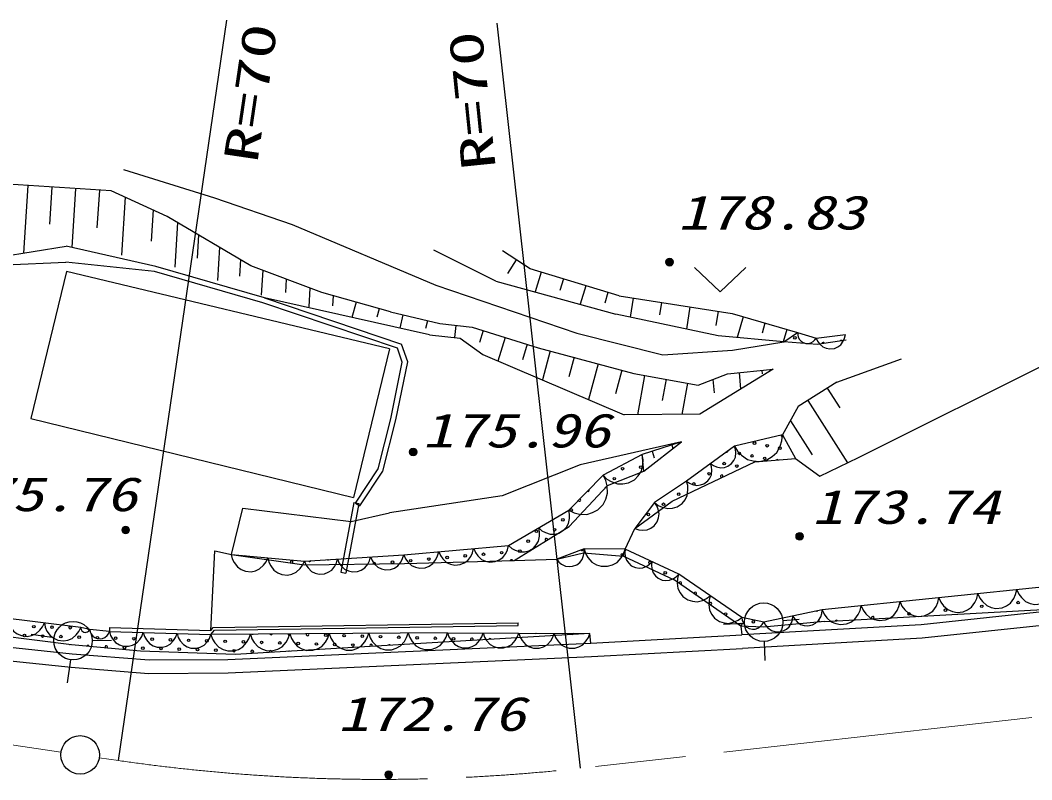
# Model space of a CAD drawing. Units: millimetres, scale not verified. Extents: x 40000 to 680000, y 20000 to 380000.
# Drawn here: x 268741 to 307914, y 247249 to 276648 of the extents above; entities that cross this region are included whole.
import ezdxf
from ezdxf.enums import TextEntityAlignment as Align

# ---------------------------------------------------------------- set-up
doc = ezdxf.new("R2010")
doc.units = ezdxf.units.MM
doc.header["$LTSCALE"] = 1000
doc.linetypes.add('CHAIN', pattern=[18.5, 12, -1.5, 3.5, -1.5])
for name, color, linetype, lineweight in [('M-BGD', 7, 'Continuous', 25), ('M-BGD-HTXT', 7, 'Continuous', 13), ('M-BMK', 2, 'CHAIN', 13)]:
    doc.layers.add(name, color=color, linetype=linetype, lineweight=lineweight)
doc.layers.add('M-BMK-SRVR', color=7, linetype='Continuous')
doc.styles.add('ＭＳ ゴシック', font='')
doc.styles.get('ＭＳ ゴシック').set_extended_font_data('MS Gothic')

# ---------------------------------------------------------------- blocks, each defined once
blk = doc.blocks.new('BUHIN535')
at = {"color": 3, "linetype": 'Continuous', "lineweight": 25}
blk.add_circle((0, 0), 746, dxfattribs=at)
blk = doc.blocks.new('BUHIN531')
at = {"color": 7, "linetype": 'Continuous', "lineweight": 13}
for centre, radius in [((0, 0), 150), ((0, 0), 131), ((0, 0), 112), ((0, 0), 93.8), ((0, 0), 75), ((0, 0), 56.2), ((-1, 0), 37.5), ((0, 0), 18.8)]:
    blk.add_circle(centre, radius, dxfattribs=at)
blk = doc.blocks.new('BUHIN1')
at = {"color": 7, "linetype": 'Continuous', "lineweight": 25}
blk.add_circle((0, 0), 746, dxfattribs=at)
blk = doc.blocks.new('BUHIN3')
at = {"color": 7, "linetype": 'Continuous', "lineweight": 25}
blk.add_lwpolyline([(117, 1101), (-443, -156), (780, -786)], dxfattribs=at)
blk = doc.blocks.new('BUHIN60')
at = {"color": 7, "linetype": 'Continuous', "lineweight": 25}
blk.add_lwpolyline([(-174, 689), (-319, 597), (-433, 480), (-550, 308), (-595, 136), (-605, -39), (-552, -253), (-459, -402), (-338, -532), (-153, -628), (2, -674), (174, -689)], dxfattribs=at)
blk = doc.blocks.new('BUHIN61')
at = {"color": 7, "linetype": 'Continuous', "lineweight": 25}
blk.add_lwpolyline([(-251, 591), (-368, 489), (-453, 369), (-534, 199), (-550, 39), (-536, -119), (-458, -302), (-354, -423), (-228, -523), (-49, -583), (95, -602), (251, -591)], dxfattribs=at)
blk = doc.blocks.new('BUHIN62')
at = {"color": 7, "linetype": 'Continuous', "lineweight": 25}
blk.add_lwpolyline([(-280, 619), (-402, 508), (-489, 380), (-570, 197), (-583, 27), (-564, -139), (-477, -331), (-365, -456), (-229, -559), (-38, -618), (115, -634), (280, -619)], dxfattribs=at)
blk = doc.blocks.new('BUHIN63')
at = {"color": 7, "linetype": 'Continuous', "lineweight": 25}
blk.add_lwpolyline([(-516, 436), (-578, 285), (-601, 132), (-596, -67), (-535, -225), (-446, -366), (-286, -501), (-132, -565), (34, -599), (230, -571), (375, -520), (516, -436)], dxfattribs=at)
blk = doc.blocks.new('BUHIN68')
at = {"color": 7, "linetype": 'Continuous', "lineweight": 25}
blk.add_lwpolyline([(-473, 324), (-512, 191), (-519, 60), (-498, -107), (-433, -236), (-346, -347), (-199, -448), (-64, -489), (79, -503), (243, -462), (361, -407), (473, -324)], dxfattribs=at)
blk = doc.blocks.new('BUHIN71')
at = {"color": 7, "linetype": 'Continuous', "lineweight": 25}
blk.add_lwpolyline([(-151, 696), (-300, 609), (-418, 496), (-541, 327), (-591, 156), (-608, -19), (-561, -235), (-473, -387), (-356, -522), (-174, -624), (-21, -675), (151, -696)], dxfattribs=at)
blk = doc.blocks.new('BUHIN74')
at = {"color": 7, "linetype": 'Continuous', "lineweight": 25}
blk.add_lwpolyline([(-199, 625), (-328, 532), (-426, 418), (-525, 253), (-556, 91), (-556, -71), (-494, -264), (-400, -396), (-281, -510), (-105, -588), (40, -621), (199, -625)], dxfattribs=at)
blk = doc.blocks.new('BUHIN75')
at = {"color": 7, "linetype": 'Continuous', "lineweight": 25}
blk.add_lwpolyline([(-259, 719), (-404, 605), (-514, 469), (-621, 272), (-651, 83), (-644, -106), (-564, -329), (-449, -478), (-306, -605), (-97, -688), (73, -721), (259, -719)], dxfattribs=at)
blk = doc.blocks.new('BUHIN76')
at = {"color": 7, "linetype": 'Continuous', "lineweight": 25}
blk.add_lwpolyline([(-225, 650), (-358, 550), (-458, 428), (-557, 252), (-585, 81), (-581, -88), (-512, -290), (-410, -426), (-282, -542), (-95, -619), (58, -650), (225, -650)], dxfattribs=at)
blk = doc.blocks.new('BUHIN335')
at = {"color": 7, "linetype": 'Continuous', "lineweight": 25}
blk.add_lwpolyline([(56, 568), (-79, 538), (-196, 481), (-332, 383), (-412, 264), (-468, 135), (-486, -41), (-456, -178), (-400, -310), (-287, -433), (-182, -509), (-56, -568)], dxfattribs=at)
blk = doc.blocks.new('BUHIN336')
at = {"color": 7, "linetype": 'Continuous', "lineweight": 25}
blk.add_lwpolyline([(191, 717), (12, 707), (-151, 658), (-346, 561), (-474, 426), (-572, 272), (-632, 50), (-623, -133), (-579, -314), (-459, -496), (-341, -615), (-191, -717)], dxfattribs=at)
blk = doc.blocks.new('BUHIN338')
at = {"color": 7, "linetype": 'Continuous', "lineweight": 25}
blk.add_lwpolyline([(-299, 496), (-391, 390), (-452, 272), (-503, 110), (-496, -35), (-463, -175), (-370, -328), (-263, -422), (-137, -496), (30, -527), (161, -525), (299, -496)], dxfattribs=at)
blk = doc.blocks.new('BUHIN501')
at = {"color": 7, "linetype": 'Continuous', "lineweight": 25}
blk.add_lwpolyline([(-324, 685), (-457, 559), (-551, 414), (-639, 209), (-650, 19), (-625, -166), (-525, -378), (-397, -515), (-244, -626), (-30, -689), (140, -704), (324, -685)], dxfattribs=at)

msp = doc.modelspace()

# ---------------------------------------------------------------- linework, layer by layer
at = {"layer": 'M-BGD'}
for p, q in [((272543, 247994), (276737, 276648)), ((290440, 247697), (287208, 276537)), ((272745, 270865), (276258, 269775)), ((272266, 270045), (267653, 270339)), ((269037, 270251), (268871, 267638)), ((269960, 270192), (269868, 268750)), ((270882, 270133), (270737, 267855)), ((271805, 270074), (271712, 268619)), ((274432, 269057), (272266, 270045)), ((272808, 269798), (272665, 267558)), ((276258, 269775), (279277, 268746)), ((273891, 269304), (273814, 268099)), ((277673, 267147), (274432, 269057)), ((274837, 268818), (274727, 267094)), ((279277, 268746), (284834, 266390)), ((275647, 268341), (275590, 267440)), ((267962, 267491), (270523, 267904)), ((273994, 267118), (270523, 267904)), ((276457, 267863), (276376, 266578)), ((287159, 266554), (284762, 267747)), ((288487, 267026), (287414, 267716)), ((268173, 267175), (270505, 267290)), ((273944, 266925), (270505, 267290)), ((277268, 267386), (277227, 266744)), ((287951, 267371), (287612, 266843)), ((270536, 266925), (269153, 261235)), ((283040, 263935), (270536, 266925)), ((278141, 265714), (273944, 266925)), ((278200, 265905), (273994, 267118)), ((280416, 266106), (277673, 267147)), ((278130, 266974), (278069, 266010)), ((291930, 265979), (288487, 267026)), ((288918, 266895), (288686, 266135)), ((279045, 266627), (279012, 266113)), ((284834, 266390), (290301, 264538)), ((287159, 266554), (291811, 265277)), ((289778, 266633), (289644, 266191)), ((279959, 266279), (279913, 265557)), ((283084, 265356), (280416, 266106)), ((290639, 266372), (290422, 265658)), ((291500, 266110), (291374, 265696)), ((283345, 263949), (278141, 265714)), ((278200, 265905), (283501, 264108)), ((284590, 264472), (278200, 265905)), ((280861, 265981), (280837, 265596)), ((281750, 265731), (281586, 265146)), ((291930, 265979), (296315, 265297)), ((292478, 265894), (292364, 265158)), ((293574, 265723), (293500, 265244)), ((282640, 265481), (282549, 265158)), ((283084, 265356), (284984, 264906)), ((283559, 265243), (283438, 264731)), ((295763, 264430), (291811, 265277)), ((294670, 265552), (294537, 264692)), ((295767, 265382), (295681, 264829)), ((296315, 265297), (298847, 264556)), ((284509, 265018), (284438, 264718)), ((284984, 264906), (286246, 264765)), ((285615, 264836), (285563, 264367)), ((296737, 265173), (296500, 264363)), ((297581, 264927), (297468, 264540)), ((284590, 264472), (285775, 264344)), ((286246, 264765), (288801, 263973)), ((286672, 264633), (286529, 264173)), ((290301, 264538), (293621, 263703)), ((298307, 264199), (295763, 264430)), ((298425, 264680), (298285, 264201)), ((298307, 264199), (298847, 264556)), ((298847, 264556), (299560, 264346)), ((299560, 264346), (300698, 264478)), ((283745, 263425), (283501, 264108)), ((285775, 264344), (286652, 263708)), ((287523, 264369), (287241, 263457)), ((288375, 264105), (288189, 263505)), ((296325, 263881), (298307, 264199)), ((299609, 264100), (298307, 264199)), ((300730, 264270), (299609, 264100)), ((283040, 263935), (281647, 258171)), ((283538, 263410), (283345, 263949)), ((286652, 263708), (292129, 261371)), ((288801, 263973), (292505, 262978)), ((289264, 263849), (288961, 262723)), ((293621, 263703), (296325, 263881)), ((283090, 261219), (283538, 263410)), ((283285, 261175), (283745, 263425)), ((290190, 263600), (289987, 262846)), ((291116, 263351), (290743, 261963)), ((300371, 262642), (302868, 263538)), ((301210, 259722), (308948, 263590)), ((292042, 263103), (291797, 262191)), ((292505, 262978), (294994, 262528)), ((292920, 262903), (292644, 261376)), ((294994, 262528), (296135, 262967)), ((297903, 263137), (295058, 261396)), ((296135, 262967), (297903, 263137)), ((296577, 263009), (296639, 262364)), ((297461, 263095), (297473, 262966)), ((293750, 262753), (293601, 261931)), ((294579, 262603), (294360, 261390)), ((295564, 262747), (295614, 262228)), ((300371, 262642), (298873, 261693)), ((299997, 262405), (300483, 261639)), ((298873, 261693), (298259, 260602)), ((299248, 261930), (300779, 259515)), ((295058, 261396), (292129, 261371)), ((269153, 261235), (281647, 258171)), ((282598, 259280), (283090, 261219)), ((282783, 259198), (283285, 261175)), ((298566, 261147), (299405, 259824)), ((298259, 260602), (296397, 260167)), ((298259, 260602), (298766, 259688)), ((294353, 260332), (290428, 259442)), ((294353, 260332), (292832, 259842)), ((292894, 259199), (294353, 260332)), ((293973, 260209), (294018, 260071)), ((296397, 260167), (294545, 258811)), ((292832, 259842), (291311, 259035)), ((292894, 259199), (292832, 259842)), ((293212, 259964), (293292, 259715)), ((299704, 259001), (301210, 259722)), ((290428, 259442), (287407, 258241)), ((293989, 258036), (297189, 259556)), ((297189, 259556), (298766, 259688)), ((298766, 259688), (299704, 259001)), ((281722, 257957), (282598, 259280)), ((281888, 257847), (282783, 259198)), ((289985, 257683), (291311, 259035)), ((291483, 258640), (292894, 259199)), ((289996, 257053), (291483, 258640)), ((294545, 258811), (293307, 257981)), ((287407, 258241), (283040, 257576)), ((276916, 255971), (277357, 257763)), ((277357, 257763), (281553, 257239)), ((281658, 257975), (281152, 255283)), ((281855, 257938), (281349, 255246)), ((281658, 257975), (281855, 257938)), ((281722, 257957), (281888, 257847)), ((292546, 256969), (293989, 258036)), ((293307, 257981), (292546, 256969)), ((281553, 257239), (283040, 257576)), ((287655, 256312), (289985, 257683)), ((287867, 255736), (289996, 257053)), ((292172, 256173), (292546, 256969)), ((283591, 255958), (287655, 256312)), ((276119, 253022), (276278, 256107)), ((276278, 256107), (276916, 255971)), ((276916, 255971), (279740, 255568)), ((276916, 255971), (279745, 255714)), ((279745, 255714), (283591, 255958)), ((290576, 256190), (289515, 255783)), ((289515, 255783), (290555, 256033)), ((290555, 256033), (292108, 255908)), ((292172, 256173), (290576, 256190)), ((292108, 255908), (294061, 254985)), ((294240, 255208), (292172, 256173)), ((279740, 255568), (283619, 255625)), ((283619, 255625), (287867, 255736)), ((287867, 255736), (289515, 255783)), ((317877, 255702), (299801, 253820)), ((281152, 255283), (281349, 255246)), ((296691, 253535), (294240, 255208)), ((296642, 253193), (294061, 254985)), ((271089, 253143), (265436, 253846)), ((299906, 253374), (310086, 253937)), ((310086, 253937), (303632, 253242)), ((297532, 253348), (296691, 253535)), ((299801, 253820), (297532, 253348)), ((298280, 253414), (298900, 253468)), ((270721, 252467), (265376, 253141)), ((271433, 253068), (271089, 253143)), ((272193, 252986), (271433, 253068)), ((272198, 253136), (272193, 252986)), ((272198, 253136), (276119, 253022)), ((276119, 253022), (276216, 253142)), ((276216, 253142), (288028, 253322)), ((276264, 253043), (288030, 253222)), ((288030, 253222), (288028, 253322)), ((296763, 253302), (295981, 253255)), ((297510, 253159), (296642, 253193)), ((296642, 253193), (296686, 252854)), ((303632, 253242), (296686, 252854)), ((299906, 253374), (297510, 253159)), ((310137, 253419), (303675, 252724)), ((265321, 252704), (270755, 252120)), ((270052, 252744), (269165, 252876)), ((272193, 252986), (276127, 252871)), ((276127, 252871), (276264, 253043)), ((285291, 252939), (276127, 252871)), ((290798, 252914), (277070, 252099)), ((285291, 252939), (290798, 252914)), ((290837, 252536), (290798, 252914)), ((290837, 252536), (296686, 252854)), ((303675, 252724), (296715, 252334)), ((273396, 252225), (270721, 252467)), ((271532, 252644), (272269, 252654)), ((276775, 251904), (290837, 252536)), ((290866, 252017), (296714, 252334)), ((297556, 252606), (297579, 251865)), ((265269, 252187), (270707, 251602)), ((270682, 251892), (270558, 251004)), ((270755, 252120), (273732, 251887)), ((277070, 252099), (273396, 252225)), ((273732, 251887), (276775, 251904)), ((276788, 251384), (290861, 252016)), ((270707, 251602), (273713, 251366)), ((273713, 251366), (276788, 251384))]:
    msp.add_line(p, q, dxfattribs=at)
for points in [[(298847, 264556), (298849, 264467), (298871, 264384), (298918, 264285), (298984, 264220), (299060, 264168), (299170, 264136), (299262, 264138), (299353, 264157), (299446, 264215), (299507, 264273), (299560, 264346)], [(299560, 264346), (299618, 264221), (299699, 264117), (299824, 264005), (299957, 263951), (300096, 263924), (300272, 263944), (300401, 264003), (300518, 264085), (300615, 264223), (300667, 264342), (300698, 264478)], [(296397, 260167), (296517, 259969), (296671, 259814), (296900, 259651), (297131, 259588), (297366, 259569), (297655, 259636), (297857, 259757), (298036, 259917), (298170, 260164), (298234, 260370), (298259, 260602)], [(291311, 259035), (291460, 258890), (291630, 258791), (291867, 258702), (292083, 258699), (292292, 258737), (292528, 258862), (292677, 259014), (292795, 259194), (292855, 259440), (292864, 259635), (292832, 259842)], [(289985, 257683), (290191, 257581), (290402, 257533), (290680, 257519), (290907, 257588), (291113, 257697), (291319, 257907), (291424, 258116), (291488, 258344), (291469, 258622), (291413, 258829), (291311, 259035)], [(293307, 257981), (293449, 257870), (293604, 257799), (293816, 257743), (294002, 257760), (294179, 257812), (294370, 257940), (294485, 258084), (294571, 258250), (294601, 258467), (294591, 258635), (294545, 258811)], [(292546, 256969), (292691, 256919), (292835, 256906), (293021, 256921), (293165, 256986), (293293, 257077), (293411, 257234), (293462, 257381), (293485, 257538), (293448, 257720), (293393, 257853), (293307, 257981)], [(289515, 255783), (289601, 255677), (289705, 255598), (289853, 255520), (289994, 255502), (290134, 255510), (290298, 255573), (290408, 255660), (290500, 255769), (290559, 255925), (290580, 256052), (290576, 256190)], [(290576, 256190), (290633, 256006), (290728, 255849), (290881, 255672), (291056, 255574), (291243, 255512), (291490, 255510), (291678, 255567), (291855, 255661), (292012, 255835), (292106, 255990), (292172, 256173)], [(296691, 253535), (296701, 253431), (296733, 253338), (296795, 253227), (296876, 253156), (296968, 253103), (297098, 253074), (297204, 253084), (297308, 253114), (297410, 253188), (297477, 253259), (297532, 253349)], [(271089, 253143), (271093, 253101), (271106, 253063), (271131, 253017), (271165, 252988), (271202, 252967), (271256, 252955), (271299, 252959), (271341, 252971), (271383, 253002), (271410, 253031), (271433, 253068)], [(271433, 253068), (271452, 252977), (271490, 252898), (271555, 252806), (271634, 252752), (271720, 252714), (271838, 252701), (271930, 252720), (272019, 252757), (272102, 252832), (272153, 252902), (272193, 252986)]]:
    msp.add_lwpolyline(points, dxfattribs=at)
for centre in [(298743, 264356), (297178, 260275), (297668, 260178), (298159, 260081), (296590, 259881), (297081, 259784), (297571, 259688), (292069, 259287), (292773, 259348), (296003, 259487), (296493, 259391), (291747, 258904), (295416, 259094), (294828, 258700), (294241, 258306), (293654, 257912), (290079, 257693), (293066, 257519), (289757, 257310), (288731, 256866), (289436, 256927), (288410, 256483), (284566, 255792), (285271, 255854), (285975, 255915), (286680, 255977), (287384, 256038), (288088, 256100), (292061, 255963), (283158, 255669), (283862, 255731), (293136, 255657), (293721, 255259), (304570, 253814), (305977, 253960), (307383, 254107), (296057, 253665), (303164, 253668), (269266, 253174), (269972, 253154), (270679, 253133), (296641, 253266), (297133, 253359), (268902, 252831), (269609, 252810), (270316, 252790), (271022, 252770), (271729, 252749), (272436, 252729), (273143, 252708), (273850, 252688), (274556, 252667), (275263, 252647), (275970, 252627), (280575, 252847), (281281, 252827), (281988, 252806), (282695, 252786), (283402, 252765), (284109, 252745), (284815, 252725), (285522, 252704), (272779, 252365), (273486, 252345), (274193, 252324), (274900, 252304), (275606, 252283), (276313, 252263), (276677, 252606), (277020, 252243), (277384, 252586), (278090, 252565), (278797, 252545), (279504, 252524), (280211, 252504), (280918, 252484), (281625, 252463), (277727, 252222)]:
    msp.add_circle(centre, 49.8, dxfattribs=at)
for centre, start, end in [((299837, 264127), 17.9035, 179.3345), ((300540, 264208), 50.1815, 147.0565), ((298255, 260572), 158.4054, 319.3845), ((296100, 259978), 244.1448, 8.2949), ((298649, 259985), 176.6222, 241.4338), ((298062, 259591), 54.7441, 134.8638), ((295906, 258997), 318.7581, 272.0578), ((291426, 258521), 99.9106, 173.8423), ((290722, 258459), 246.6293, 24.5132), ((290400, 258076), 201.0061, 70.1364), ((289114, 256544), 352.2975, 251.1577), ((277461, 255881), 121.1068, 157.887), ((277461, 255881), 5.8909, 48.5037), ((290494, 256175), 219.3216, 2.6311), ((279252, 255683), 288.6039, 235.174), ((279957, 255744), 203.8331, 343.4359), ((280661, 255806), 226.6754, 320.5935), ((282453, 255607), 0.9853, 180.6715), ((287767, 255717), 20.8884, 162.1216), ((294305, 254860), 277.6709, 192.7983), ((294889, 254462), 266.6145, 203.8547), ((295473, 254063), 249.4363, 221.033), ((299589, 253823), 260.2604, 303.2216), ((301757, 253521), 299.9883, 246.3345), ((271386, 253113), 210.9173, 304.3886), ((299682, 253332), 31.5428, 158.7257), ((300350, 253375), 32.329, 153.9939), ((277747, 252929), 246.4673, 294.3805), ((278454, 252908), 203.8826, 336.9651), ((279161, 252888), 173.6659, 7.1818), ((279868, 252868), 141.1195, 39.7282), ((286229, 252684), 307.5062, 239.2898), ((286936, 252663), 28.4889, 158.3071), ((288713, 252966), 237.811, 301.6584), ((289420, 252945), 209.9914, 329.478), ((290127, 252925), 188.8834, 350.586), ((290834, 252904), 169.0222, 170.0255), ((270659, 252426), 68.2019, 97.4312), ((271366, 252406), 357.9935, 171.6628), ((272072, 252386), 300.0955, 229.5608), ((282331, 252443), 323.9627, 222.8333), ((283038, 252422), 41.483, 145.313), ((278434, 252202), 337.1389, 209.6571), ((279141, 252181), 57.4553, 129.3407)]:
    msp.add_arc(centre, 49.8, start, end, dxfattribs=at)
at = {"layer": 'M-BMK'}
for p, q in [((270319, 248320), (260038, 249818)), ((307914, 249656), (290440, 247697)), ((271803, 248103), (272543, 247994))]:
    msp.add_line(p, q, dxfattribs=at)
msp.add_arc((282643, 317262), 70000, 261.70346, 276.3952, dxfattribs=at)

# ---------------------------------------------------------------- block references
at = {"layer": 'M-BGD', "rotation": 70.63936}
for name, p in [('BUHIN3', (295847, 266604)), ('BUHIN68', (295934, 259828)), ('BUHIN68', (295008, 259150)), ('BUHIN63', (289403, 257340)), ('BUHIN63', (288238, 256655)), ('BUHIN62', (285623, 256135)), ('BUHIN62', (286978, 256253)), ('BUHIN60', (277623, 255907)), ('BUHIN61', (281668, 255836)), ('BUHIN61', (282950, 255917)), ('BUHIN62', (284269, 256017)), ('BUHIN60', (279038, 255778)), ('BUHIN61', (280386, 255754)), ('BUHIN335', (292689, 255931)), ('BUHIN335', (293723, 255449)), ('BUHIN336', (294852, 254789)), ('BUHIN501', (306579, 254526)), ('BUHIN501', (308086, 254683)), ('BUHIN501', (303567, 254212)), ('BUHIN501', (305073, 254369)), ('BUHIN336', (296078, 253953)), ('BUHIN1', (297532, 253348)), ('BUHIN501', (300554, 253899)), ('BUHIN501', (302061, 254055)), ('BUHIN338', (298099, 253466)), ('BUHIN338', (299234, 253702)), ('BUHIN71', (268969, 253407)), ('BUHIN71', (270382, 253231)), ('BUHIN1', (270786, 252634)), ('BUHIN74', (272849, 252967)), ('BUHIN74', (274160, 252929)), ('BUHIN74', (275471, 252891)), ('BUHIN75', (276891, 252877)), ('BUHIN75', (278418, 252888)), ('BUHIN75', (279945, 252900)), ('BUHIN75', (281473, 252911)), ('BUHIN75', (283000, 252922)), ('BUHIN75', (284528, 252934)), ('BUHIN76', (285980, 252936)), ('BUHIN76', (287356, 252930)), ('BUHIN76', (288733, 252923)), ('BUHIN76', (290110, 252917))]:
    msp.add_blockref(name, p, dxfattribs=at)
at = {"layer": 'M-BGD-HTXT', "rotation": 70.63936}
for p in [(293886, 267285), (283958, 259936), (272824, 256917), (298921, 256674), (283008, 247440)]:
    msp.add_blockref('BUHIN531', p, dxfattribs=at)
at = {"layer": 'M-BMK-SRVR', "rotation": 70.63936}
msp.add_blockref('BUHIN535', (271061, 248211), dxfattribs=at)

# ---------------------------------------------------------------- texts
at = {"layer": 'M-BGD-HTXT', "style": 'ＭＳ ゴシック', "width": 1.5}
for rotation, p in [(81.6, (278310, 271021)), (95.8, (287553, 270961))]:
    msp.add_text('R=70', height=1320, rotation=rotation, dxfattribs=at).set_placement(p, align=Align.BOTTOM_LEFT)
at = {"layer": 'M-BGD-HTXT', "style": 'ＭＳ ゴシック', "oblique": 15, "width": 1.35}
for s, p in [('178.83', (294209, 268151)), ('175.96', (284320, 259714)), ('175.76', (266011, 257249)), ('173.74', (299402, 256757)), ('172.76', (281042, 248746))]:
    msp.add_text(s, height=1320, dxfattribs=at).set_placement(p, align=Align.BOTTOM_LEFT)

doc.saveas('drawing.dxf')
